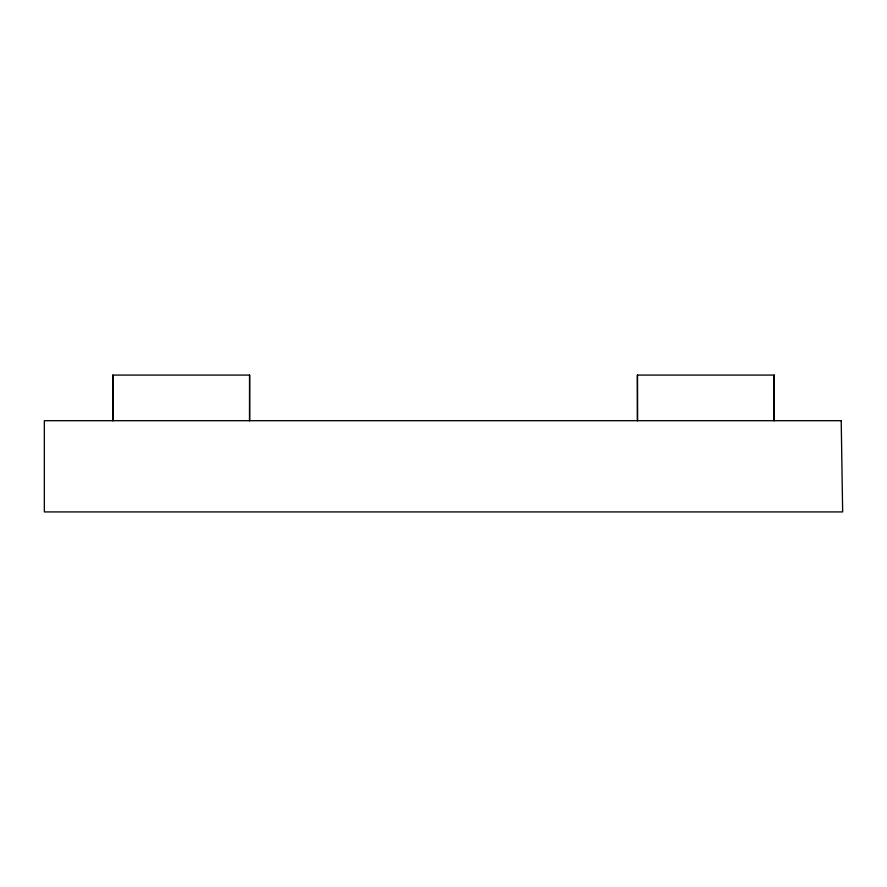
<?xml version="1.0" encoding="UTF-8"?>
<svg xmlns="http://www.w3.org/2000/svg" width="887" height="887" viewBox="0 0 887 887"><rect width="100%" height="100%" fill="white"/><g stroke="black" fill="none" stroke-linecap="round" stroke-linejoin="round"><path stroke-width="1.33" d="M112.837 420.693L112.771 375.079L249.624 375.079L249.624 420.693M774.229 420.693L774.229 375.079L637.376 375.079L637.398 420.693M774.107 375.079L774.029 420.693M637.487 375.079L637.565 420.693M249.569 375.079L249.535 420.693M112.871 375.079L112.915 420.693M841.209 420.693L44.35 420.693L44.35 511.921L842.65 511.921L841.209 420.693"/></g></svg>
